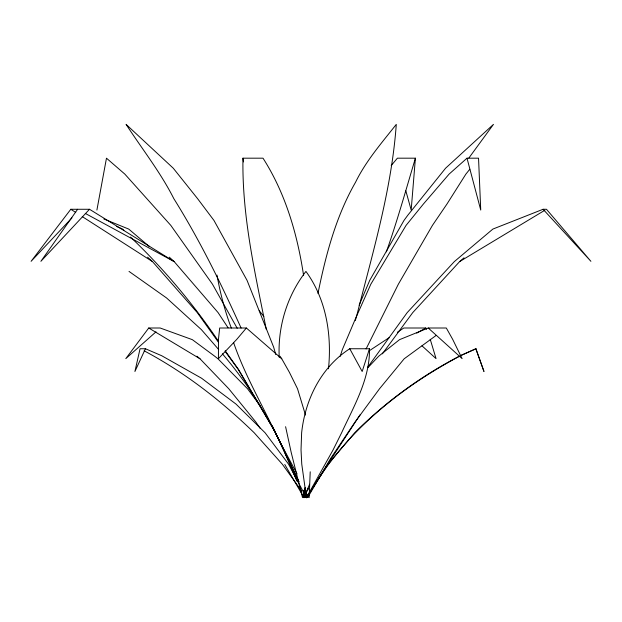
<?xml version="1.0" encoding="UTF-8"?>
<svg xmlns="http://www.w3.org/2000/svg" width="622" height="622" viewBox="0 0 622 622"><rect width="100%" height="100%" fill="white"/><g stroke="black" fill="none" stroke-linecap="round" stroke-linejoin="round"><path stroke-width="0.93" d="M279.224 357.378C277.661 326.643 287.092 295.769 305.931 271.41C326.325 299.361 331.899 334.978 328.486 368.807M284.767 464.471L303.995 497.631L304.08 492.826M310.215 471.803L309.165 497.631L307.431 494.241M145.439 348.748L134.912 371.497L140.059 348.748L145.439 348.748L161.697 355.73L201.567 378.23L235.948 404.028L265.104 432.795L288.538 464.136L306.421 497.631L307.944 495.221L306.421 497.631L301.763 464.136L301.025 449.854L301.639 432.795C305.122 399.627 321.177 367.073 349.758 348.748L369.499 348.748C369.95 379.031 353.902 406.112 341.61 432.795L333.112 449.854L306.421 497.631L303.038 492.935M391.191 165.569L397.396 158.182L415.403 158.182L411.181 210.049L405.839 190.845M302.852 494.972L303.995 497.631L304.547 492.849M317.974 293.46C325.749 255.067 335.888 216.479 355.551 182.238C365.961 160.919 381.714 142.881 396.284 124.369C391.65 189.391 372.842 252.135 356.896 315.02L355.333 320.517M96.908 210.049L106.471 158.182L124.835 174.106L170.817 225.397L212.483 284.223L237.192 328.237M307.874 490.027L308.24 488.13M308.046 495.765L307.649 497.631L330.469 458.678L354.898 422.237L379.498 388.797L404.176 358.793L436.162 335.413M305.208 487.5L302.51 497.631L291.213 452.497L285.591 426.7M306.926 495.765L306.421 497.631L303.94 492.414L306.421 497.631L307.983 495.221M369.499 348.748L362.175 371.497L349.758 348.748M340.218 356.336L342.271 349.805L355.636 318.285L370.813 284.223L406.057 225.397L423.426 203.985L449.1 174.106L467.005 158.182L478.543 158.182L480.736 210.049L467.005 158.182M306.988 495.781L306.421 497.631L304.772 493.098M415.403 158.182C406.057 189.523 397.248 220.989 386.371 251.856M307.058 495.812L306.421 497.631L303.917 490.361M302.898 494.972L303.995 497.631L309.6 484.235M359.119 305.239L369.74 280.343L403.981 220.437L407.799 215.235L445.57 168.22L493.464 124.369L468.864 158.019M303.373 495.812L303.995 497.631L308.046 488.822M366.07 348.958L398.344 284.223L432.43 225.397L446.993 203.985L465.894 174.106L469.781 169.262M303.995 497.631L305.884 494.311M360.045 414.82L320.097 475.978M309.966 492.018L310.984 490.408M315.541 483.193L319.086 477.579M309.017 493.619L328.097 464.136L354.688 432.795C385.461 402.053 420.783 376.232 459.394 356.196M310.083 492.018L311.653 489.607M313.224 487.205C347.69 430.129 401.307 387.187 459.611 356.196M367.789 367.128L407.2 312.609L454.324 261.605L492.865 229.075L543.092 209.272L546.466 209.272L590.9 261.31L543.092 209.272M77.633 209.272L40.889 261.31L89.514 209.272L174.176 261.605L218.089 312.609L228.072 327.771M382.359 353.848L412.736 312.609L459.619 261.605L464.028 257.803M89.514 209.272L70.807 209.272L31.1 261.31L71.934 217.918M246.374 328.004L236.803 339.324L218.439 358.622L218.462 339.324L219.675 328.004L246.374 328.004L281.75 358.793L289.385 372.29L297.541 388.797L305.503 415.092M259.895 405.404L247.564 388.797L217.972 358.793L214.676 356.188L192.338 339.659L160.173 328.004L148.736 328.004L125.807 358.622L155.998 331.845M368.232 367.314L378.736 356.188L399.518 339.659L428.247 328.004L446.308 328.004L452.661 339.324L462.107 358.622L428.247 328.004M369.188 350.831L389.318 337.559M397.372 332.249L403.81 328.004L425.829 328.004L426.412 329.349M459.619 261.605L544.818 210.267M416.732 333.135L425.829 328.004M460.816 355.457L475.947 348.748L483.978 371.497L475.799 348.748M460.412 355.73L475.947 348.748M266.294 329.411C255.074 272.918 241.896 216.129 242.969 158.182L263.005 158.182C285.591 193.481 297.448 234.502 303.614 275.655M103.874 218.991L128.723 229.075L149.552 246.732M116.4 226.361L122.573 229.075L123.895 230.404M144.102 350.8C184.695 372.329 221.323 400.809 254.211 432.795L282.271 464.136L300.776 489.802M85.323 213.439L174.176 261.605L169.301 257.174M148.736 328.004L200.012 358.793L228.81 388.797L256.015 422.237L260.26 428.48M70.807 209.272L75.713 212.405M82.244 216.596L152.483 261.605L197.275 312.609L218.369 342.139M129.018 271.41L166.595 297.985L201.388 329.637L218.664 349.533M196.886 356.188L200.012 358.793M147.593 257.174L152.483 261.605M421.996 345.84L436.045 358.622L430.237 339.324M130.519 237.06C163.508 268.479 192.991 303.645 218.54 341.338M222.381 353.809C254.693 391.495 279.589 435.447 297.433 481.7M259.234 310.743L263.821 316.427M225.187 351.508L238.257 369.468L274.87 431.419L298.995 481.996L276.176 434.218M225.203 350.73L238.521 369.468L274.986 431.419M279.923 356.188L281.75 358.793M297.044 473.894L279.993 442.079L270.22 422.237C257.267 396.012 243 370.121 233.53 342.395M304.399 488.301L305.705 490.844M231.337 328.058C224.83 310.977 220.227 293.063 216.985 275.087M241.087 328.027C221.113 283.702 199.623 239.898 173.826 198.643C160.476 172.232 142.15 149.086 126.087 124.369L173.274 168.22L197.578 198.643L213.96 220.437L247.043 280.343L273.641 347.115L275.771 354.594M296.772 480.814L283.795 450.499L272.343 425.961M299.812 487.897L301.336 491.434M299.252 486.124L301.445 491.434M305.052 492.002L306.421 497.631L307.159 495.858L306.421 497.631L303.964 490.315L306.421 497.631L306.786 495.726L306.421 497.631L304.967 489.04M242.969 158.182L243.459 161.93M306.397 495.695L306.421 497.631L306.413 495.742"/></g></svg>
